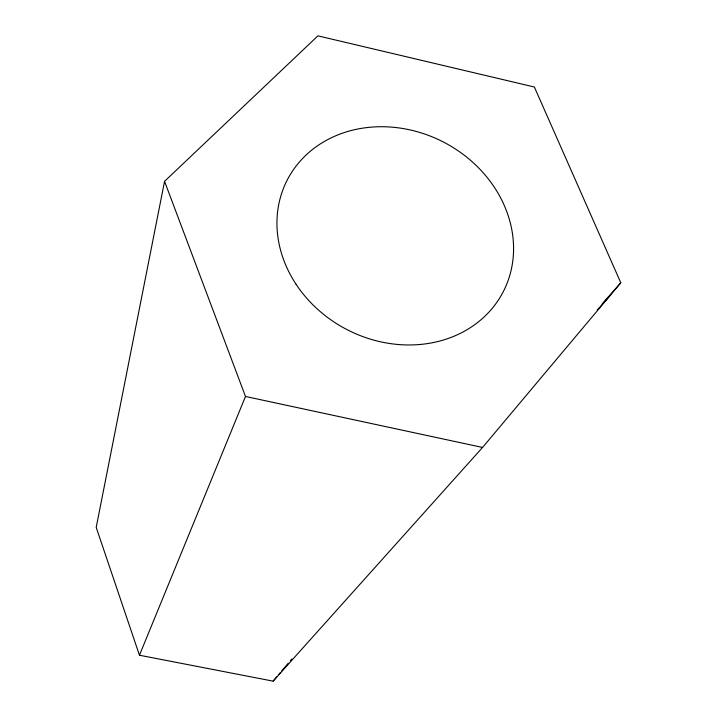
<?xml version="1.0" encoding="UTF-8"?>
<svg xmlns="http://www.w3.org/2000/svg" width="717" height="717" viewBox="0 0 717 717"><rect width="100%" height="100%" fill="white"/><g stroke="black" fill="none" stroke-linecap="round" stroke-linejoin="round"><path stroke-width="1.08" d="M164.552 181.329L96.203 527.38L139.448 655.23L273.132 681.15L482.559 447.444L620.797 282.776L534.371 87.017L317.927 35.85L164.552 181.329L245.492 396.465L139.448 655.23M273.132 681.15L276.735 676.884M278.895 674.321L280.338 672.618M281.781 670.906L288.261 663.225M290.421 660.662L291.864 658.959M602.307 303.73L620.797 282.776M597.27 310.013L610.588 294.938M245.492 396.465L482.559 447.444M296.076 284.273A121.594 105.453 27.6 0 0 500.708 296.327A121.594 105.453 27.6 0 0 388.972 126.945A121.594 105.453 27.6 0 0 296.076 284.273"/></g></svg>
